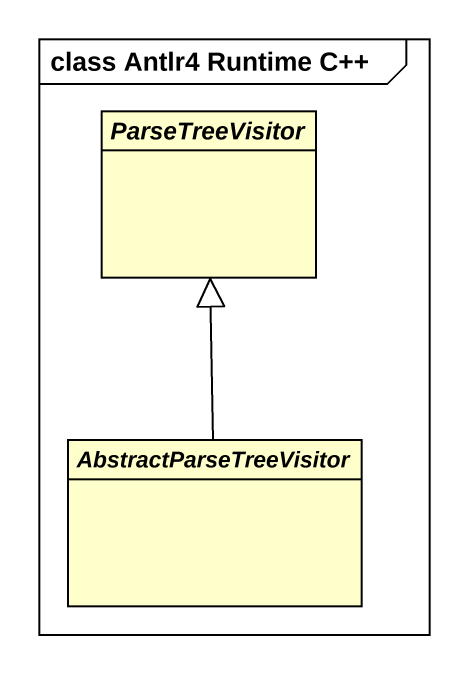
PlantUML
@startuml
mainframe class Antlr4 Runtime C++
hide circle
hide empty members
abstract class ParseTreeVisitor
abstract class AbstractParseTreeVisitor
AbstractParseTreeVisitor -up-|> ParseTreeVisitor
@enduml
